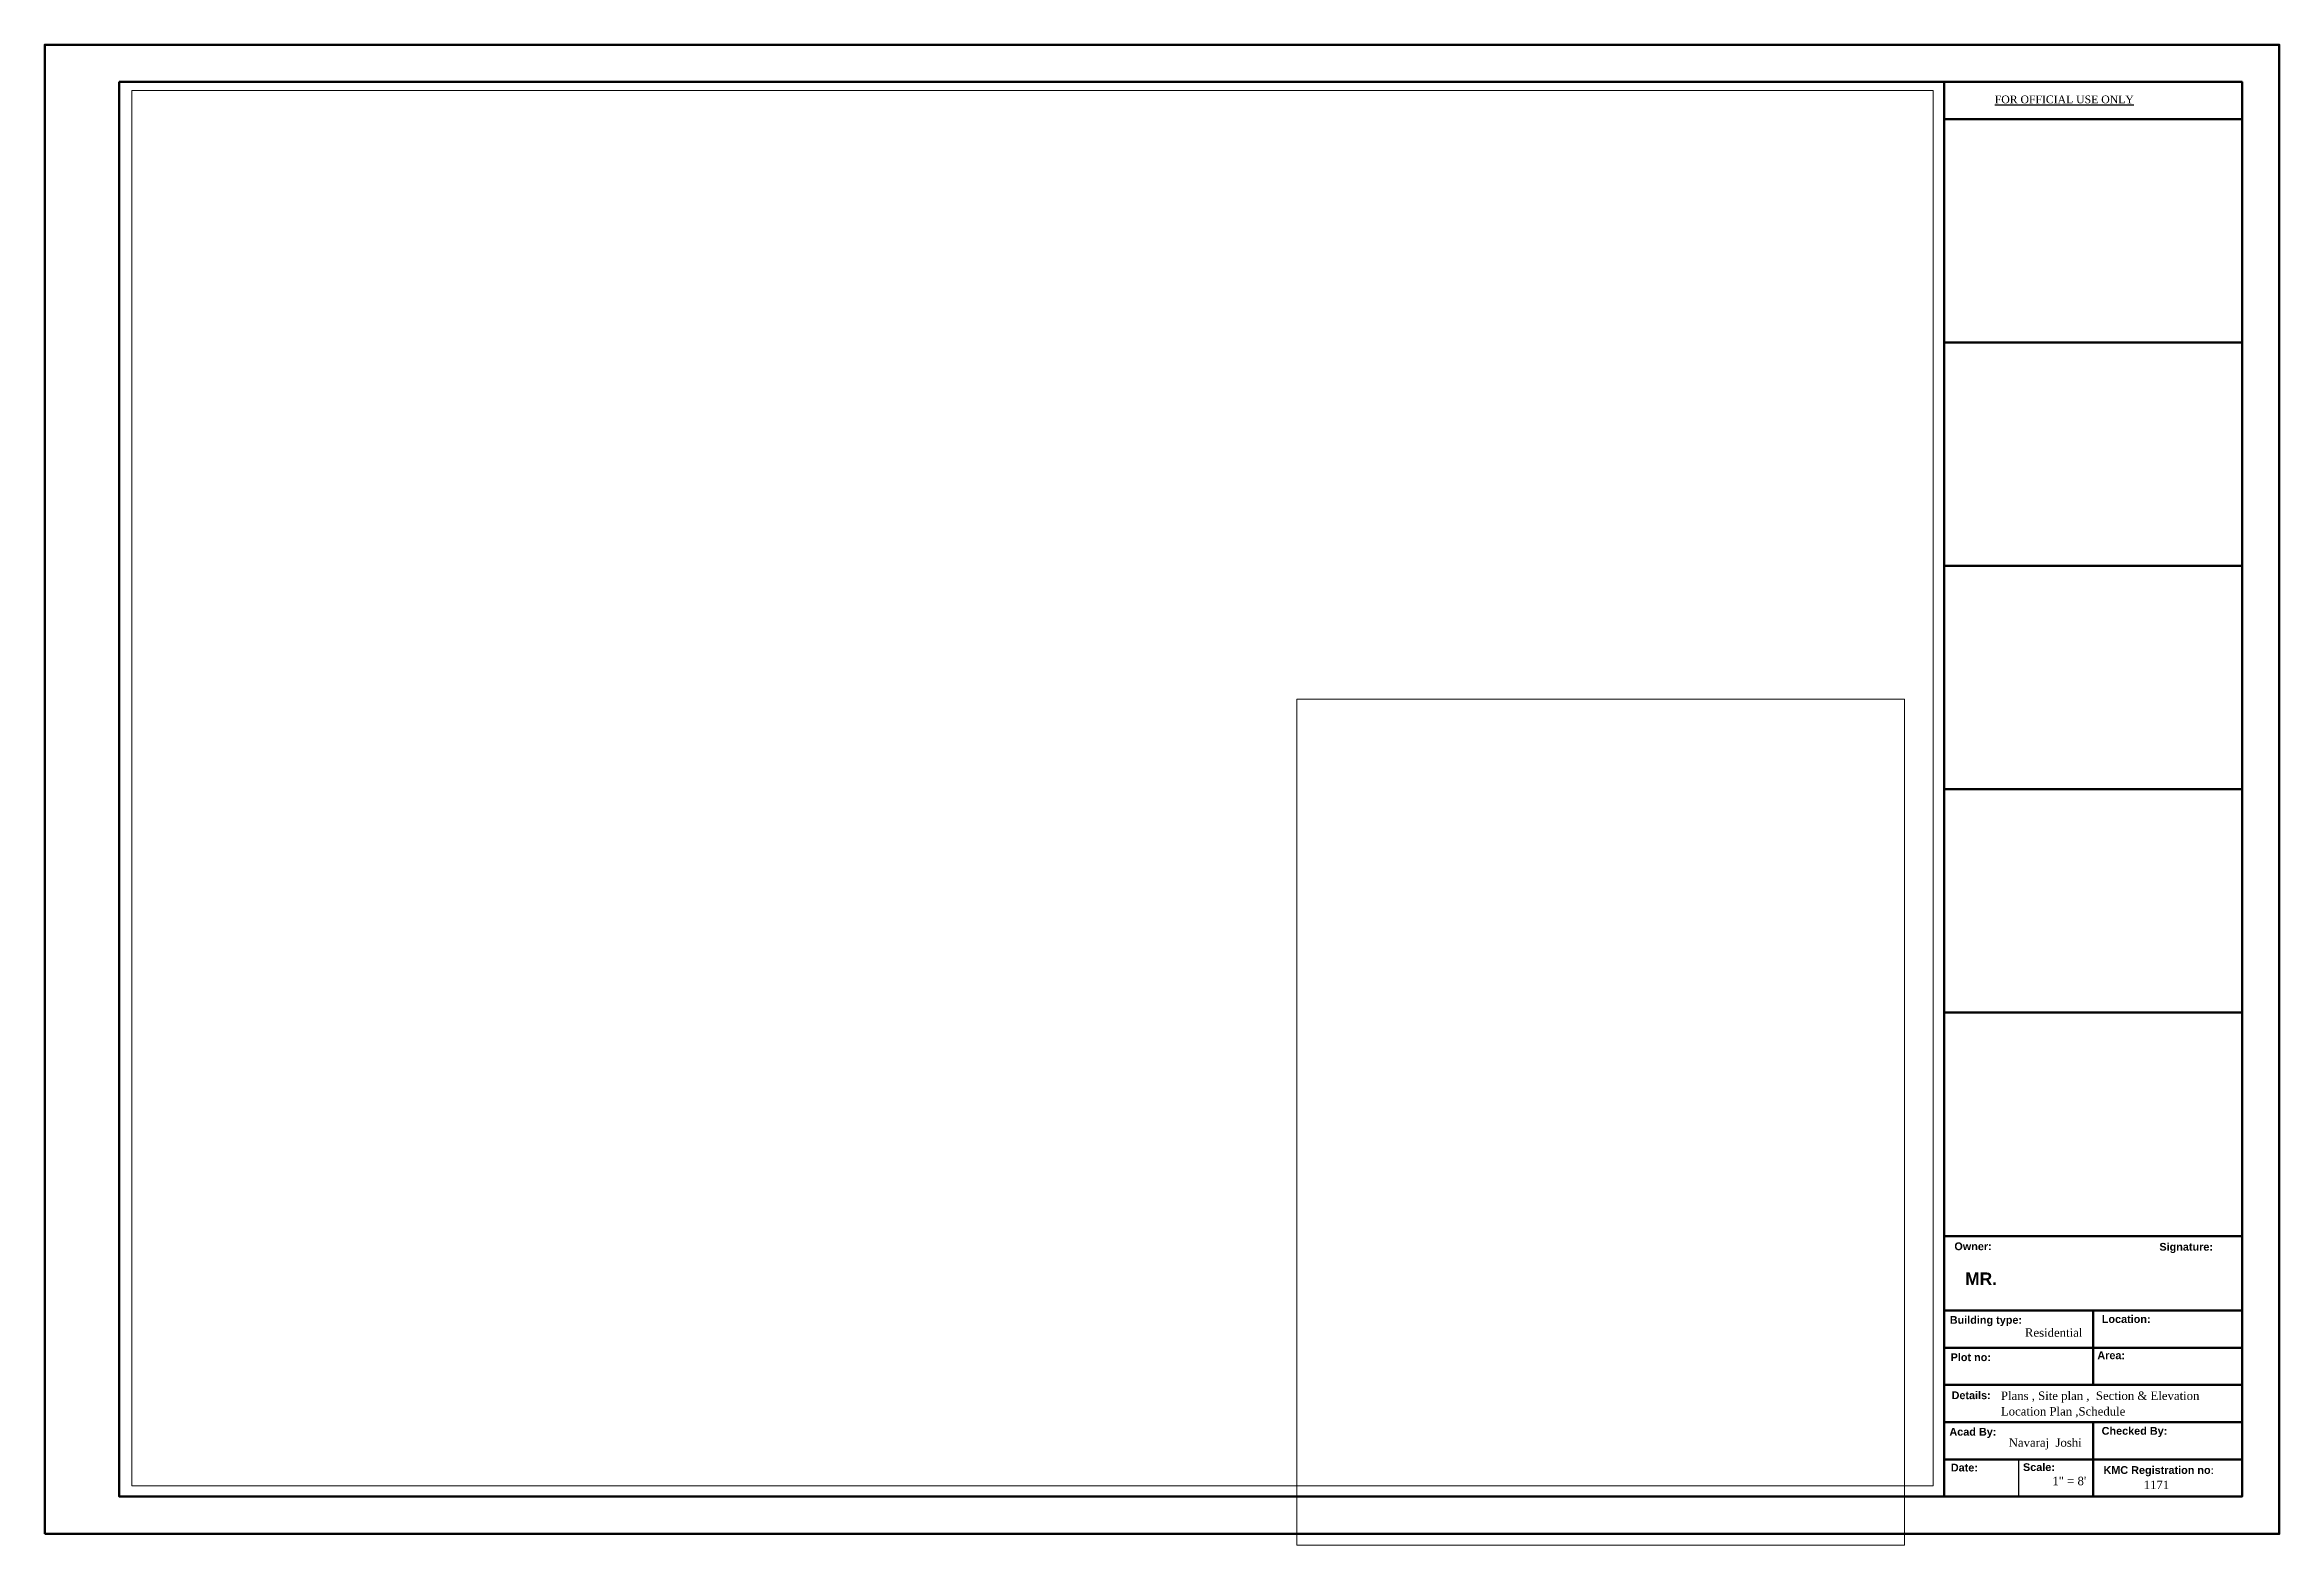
# Paper-space layout 'Layout1' of a CAD drawing. Header units: inches. Extents: x 0 to 30, y -0.2 to 20.
import ezdxf

# ---------------------------------------------------------------- set-up
doc = ezdxf.new("R2010")
doc.units = ezdxf.units.IN
doc.header["$MEASUREMENT"] = 0
doc.layers.add('out liiine', color=7, linetype='Continuous')
doc.layers.add('SHEETS', color=7, linetype='Continuous', lineweight=60)
doc.styles.add('PRADEEP', font='times.ttf', dxfattribs={"height": 7})

psp = doc.layouts.get("Layout1")

# ---------------------------------------------------------------- linework, layer by layer
psp.add_line((26.5, 1), (26.5, 0.5))
at = {"layer": 'SHEETS'}
for p, q in [((25.5, 0.5), (25.5, 19.5)), ((25.5, 19), (29.5, 19)), ((25.5, 16), (29.5, 16)), ((25.5, 13), (29.5, 13)), ((25.5, 10), (29.5, 10)), ((25.5, 7), (29.5, 7)), ((25.5, 4), (29.5, 4)), ((25.5, 3), (29.5, 3)), ((27.5, 2.003), (27.5, 3.003)), ((27.5, 2.003), (27.5, 3.003)), ((27.5, 2), (27.5, 3)), ((25.5, 2.5), (29.5, 2.5)), ((25.5, 2), (29.5, 2)), ((25.5, 1.5), (29.5, 1.5)), ((27.5, 0.503), (27.5, 1.503)), ((27.5, 0.503), (27.5, 1.503)), ((27.5, 0.5), (27.5, 1.5)), ((25.5, 1), (29.5, 1))]:
    psp.add_line(p, q, dxfattribs=at)
at = {"layer": 'SHEETS', "color": 8}
psp.add_lwpolyline([(0, 0), (30, 0), (30, 20), (0, 20)], close=True, dxfattribs=at)
at = {"layer": 'SHEETS', "color": 5}
psp.add_lwpolyline([(1, 19.5), (29.5, 19.5), (29.5, 0.5), (1, 0.5)], close=True, dxfattribs=at)

# ---------------------------------------------------------------- texts
at = {"attachment_point": 1, "style": 'PRADEEP'}
for s, insert, char_height, width in [('{\\LFOR OFFICIAL USE ONLY}', (26.18, 19.317), 0.10417, 1.96875), ('{\\fArial|b1|i0|c0|p34;Owner:}', (25.638, 3.914), 0.10417, 0.96875), ('{\\fArial|b1|i0|c0|p34;Signature:}', (28.39, 3.907), 0.10417, 0.82292), ('{\\fArial|b1|i0|c0|p34;MR.}', (25.783, 3.51), 0.16667, 3.46875), ('{\\fArial|b1|i0|c0|p34;Building type:}', (25.576, 2.925), 0.10417, 1.05407), ('{\\fArial|b1|i0|c0|p34;Location:}', (27.617, 2.937), 0.10417, 1), ('{\\fArial|b1|i0|c0|p34;Plot no:}', (25.587, 2.424), 0.10417, 0.61458), ('{\\fArial|b1|i0|c0|p34;Area:}', (27.557, 2.45), 0.10417, 0.63542), ('{\\fArial|b1|i0|c0|p34;Details:}', (25.6, 1.913), 0.10417, 0.54167), ('{\\fArial|b1|i0|c0|p34;Acad By:}', (25.571, 1.423), 0.10417, 1), ('{\\fArial|b1|i0|c0|p34;Checked By:}', (27.615, 1.435), 0.10417, 1.21875), ('{\\fArial|b1|i0|c0|p34;Date:}', (25.59, 0.942), 0.10417, 0.47917), ('{\\fArial|b1|i0|c0|p34;Scale:}', (26.559, 0.948), 0.10417, 0.42708), ('{\\fArial|b1|i0|c0|p34;KMC Registration no}:', (27.639, 0.909), 0.10417, 1.67708)]:
    psp.add_mtext(s, dxfattribs=dict(at, insert=insert, char_height=char_height, width=width))
at = {"layer": 'SHEETS', "style": 'PRADEEP'}
for s, height, p in [('Residential', 0.11347, (26.585, 2.646)), ('Plans , Site plan ,  Section & Elevation', 0.11347, (26.262, 1.798)), ('Location Plan ,Schedule', 0.11347, (26.262, 1.589)), ('Navaraj  Joshi', 0.11347, (26.367, 1.169)), ('1" = 8\'', 0.1135, (26.953, 0.653)), ('1171', 0.1135, (28.179, 0.601))]:
    psp.add_text(s, height=height, dxfattribs=at).set_placement(p)

# ---------------------------------------------------------------- viewports
at = {"layer": 'out liiine'}
psp.add_viewport(center=(13.262, 10.014), size=(24.181, 18.73823), view_center_point=(1270.944, 958.18), view_height=1798.87049, dxfattribs=at)
psp.add_viewport(center=(20.889, 5.528), size=(8.154, 11.3642), view_center_point=(3715.785, 919.569), view_height=2181.9213, status=3, dxfattribs=at)

doc.saveas('drawing.dxf')
